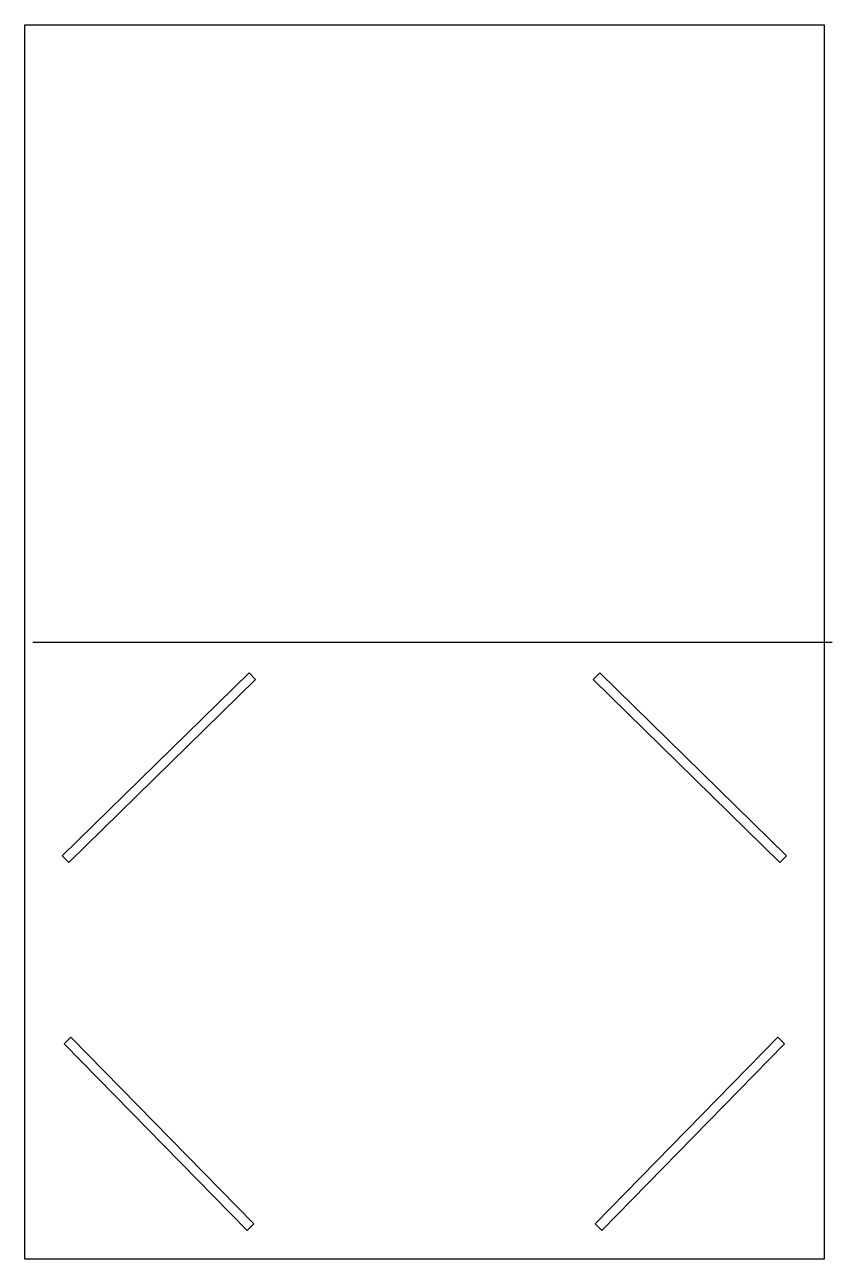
# Model space of a CAD drawing. Header units: centimetres. Extents: x -5.2 to 5.3, y -8.1 to 8.1.
import ezdxf
from ezdxf.lldxf.tags import DXFTag

# ---------------------------------------------------------------- set-up
doc = ezdxf.new("R2010")
doc.units = ezdxf.units.CM
doc.header["$MEASUREMENT"] = 0
doc.layers.add('Layer 1', color=7, linetype='Continuous')
tags = doc.linetypes.add('New Line1', pattern=[0.1, 0.1]).pattern_tags.tags
tags[4:5] = [DXFTag(74, 4), DXFTag(75, 0), DXFTag(340, '0'), DXFTag(46, 1.0), DXFTag(50, 0.0), DXFTag(44, 0.0), DXFTag(45, 0.0)]

msp = doc.modelspace()

# ---------------------------------------------------------------- linework, layer by layer
at = {"layer": 'Layer 1', "color": 240}
for points in [[(-5.23875, 8.09625), (-5.23875, 8.09625), (-5.23875, -8.09625), (-5.23875, -8.09625), (-5.23875, -8.09625), (-5.23875, -8.09625), (5.23875, -8.09625), (5.23875, -8.09625), (5.23875, -8.09625), (5.23875, -8.09625), (5.23875, 8.09625), (5.23875, 8.09625), (5.23875, 8.09625), (5.23875, 8.09625), (-5.23875, 8.09625), (-5.23875, 8.09625)], [(-4.66077, -2.89063), (-4.66077, -2.89063), (-4.74623, -2.80334), (-4.74623, -2.80334), (-4.74623, -2.80334), (-4.74623, -2.80334), (-2.29775, -0.40632), (-2.29775, -0.40632), (-2.29775, -0.40632), (-2.29775, -0.40632), (-2.21232, -0.49366), (-2.21232, -0.49366), (-2.21232, -0.49366), (-2.21232, -0.49366), (-4.66077, -2.89063), (-4.66077, -2.89063)], [(4.66077, -2.89063), (4.66077, -2.89063), (2.21234, -0.49366), (2.21234, -0.49366), (2.21234, -0.49366), (2.21234, -0.49366), (2.29777, -0.40632), (2.29777, -0.40632), (2.29777, -0.40632), (2.29777, -0.40632), (4.74622, -2.80334), (4.74622, -2.80334), (4.74622, -2.80334), (4.74622, -2.80334), (4.66077, -2.89063), (4.66077, -2.89063)], [(-2.32447, -7.71678), (-2.32447, -7.71678), (-4.72146, -5.26827), (-4.72146, -5.26827), (-4.72146, -5.26827), (-4.72146, -5.26827), (-4.63415, -5.18284), (-4.63415, -5.18284), (-4.63415, -5.18284), (-4.63415, -5.18284), (-2.23716, -7.63132), (-2.23716, -7.63132), (-2.23716, -7.63132), (-2.23716, -7.63132), (-2.32447, -7.71678), (-2.32447, -7.71678)], [(2.32447, -7.71676), (2.32447, -7.71676), (2.23718, -7.63133), (2.23718, -7.63133), (2.23718, -7.63133), (2.23718, -7.63133), (4.63417, -5.18285), (4.63417, -5.18285), (4.63417, -5.18285), (4.63417, -5.18285), (4.72148, -5.26831), (4.72148, -5.26831), (4.72148, -5.26831), (4.72148, -5.26831), (2.32447, -7.71676), (2.32447, -7.71676)]]:
    msp.add_open_spline(points, degree=3, knots=[0, 0, 0, 0, 0.2, 0.2, 0.2, 0.2, 0.4, 0.4, 0.4, 0.4, 0.6, 0.6, 0.6, 0.6, 1, 1, 1, 1], dxfattribs=at)
at = {"layer": 'Layer 1', "linetype": 'New Line1', "lineweight": 25}
msp.add_open_spline([(-5.13064, 0), (-5.13064, 0), (5.34686, 0), (5.34686, 0)], degree=3, dxfattribs=at)

doc.saveas('drawing.dxf')
